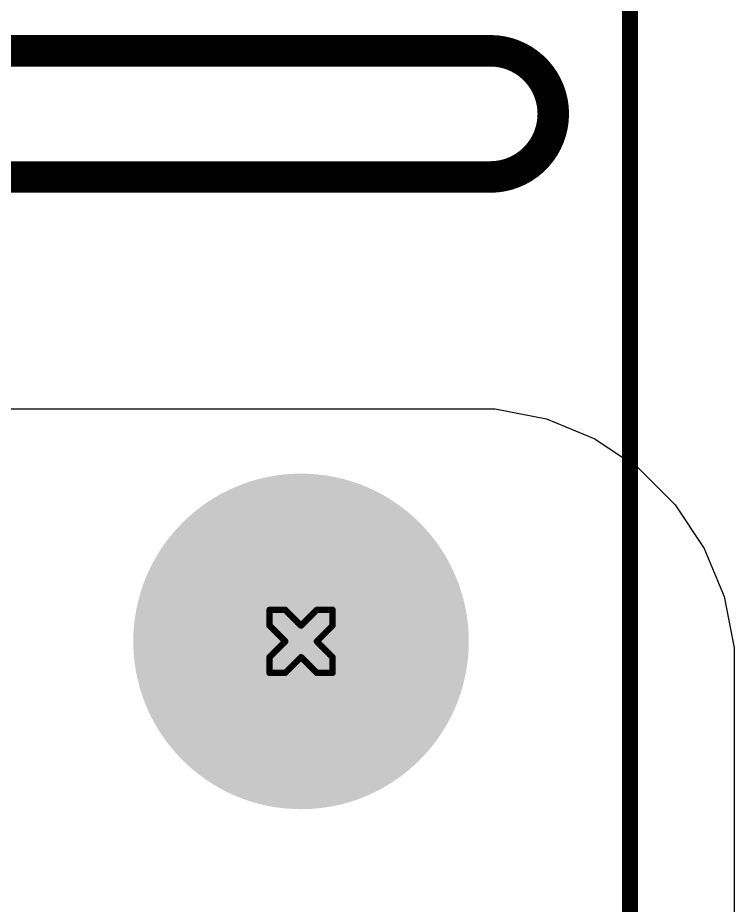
# Model space of a CAD drawing. Header units: inches. Extents: x 0 to 198, y 0 to 199.
# Drawn here: x 3.0432 to 3.2705, y 0.7025 to 0.984 of the extents above; entities that cross this region are included whole.
import ezdxf

# ---------------------------------------------------------------- set-up
doc = ezdxf.new("R2010")
doc.units = ezdxf.units.IN
doc.header["$MEASUREMENT"] = 0
for name, color, linetype in [('Board Outline', 216, 'Continuous'), ('Bottom Layer', 5, 'Continuous'), ('Bottom Solder', 6, 'Continuous'), ('Drill Drawing', 1, 'Continuous'), ('Layer 1', 16, 'Continuous'), ('Layer 2', 76, 'Continuous'), ('Multi-Layer', 9, 'Continuous'), ('Pad Holes', 156, 'Continuous'), ('Top Layer', 1, 'Continuous'), ('Top Overlay', 2, 'Continuous'), ('Top Solder', 216, 'Continuous')]:
    doc.layers.add(name, color=color, linetype=linetype)

# ---------------------------------------------------------------- blocks, each defined once
blk = doc.blocks.new('G5RL_1A_E_HR_DC5_215')
at = {"layer": 'Bottom Layer'}
h = blk.add_hatch(color=5, dxfattribs=at)
edge = h.paths.add_edge_path()
edge.add_arc((0.29525, 0.14765), 0.04921, 0, 360)
at = {"layer": 'Bottom Solder'}
h = blk.add_hatch(color=6, dxfattribs=at)
edge = h.paths.add_edge_path()
edge.add_arc((0.29525, 0.14765), 0.05321, 0, 360)
at = {"layer": 'Layer 1'}
h = blk.add_hatch(color=16, dxfattribs=at)
edge = h.paths.add_edge_path()
edge.add_arc((0.29525, 0.14765), 0.04921, 0, 360)
at = {"layer": 'Layer 2'}
h = blk.add_hatch(color=76, dxfattribs=at)
edge = h.paths.add_edge_path()
edge.add_arc((0.29525, 0.14765), 0.04921, 0, 360)
at = {"layer": 'Multi-Layer'}
h = blk.add_hatch(color=9, dxfattribs=at)
edge = h.paths.add_edge_path()
edge.add_arc((0.29525, 0.14765), 0.04921, 0, 360)
at = {"layer": 'Pad Holes'}
h = blk.add_hatch(color=7, dxfattribs=at)
edge = h.paths.add_edge_path()
edge.add_arc((0.29525, 0.14765), 0.02953, 0, 360)
at = {"layer": 'Top Layer'}
h = blk.add_hatch(color=1, dxfattribs=at)
edge = h.paths.add_edge_path()
edge.add_arc((0.29525, 0.14765), 0.04921, 0, 360)
at = {"layer": 'Top Solder'}
h = blk.add_hatch(color=216, dxfattribs=at)
edge = h.paths.add_edge_path()
edge.add_arc((0.29525, 0.14765), 0.05321, 0, 360)
at = {"layer": 'Top Overlay'}
blk.add_lwpolyline([(0.55905, 0.25199, 0.005, 0.005, 0), (-0.58268, 0.25199, 0.005, 0.005, 0)], format="xyseb", dxfattribs=at)
blk.add_lwpolyline([(0.55905, 0.25199, 0.005, 0.005, 0), (-0.58268, 0.25199, 0.005, 0.005, 0)], format="xyseb", dxfattribs=at)

msp = doc.modelspace()

# ---------------------------------------------------------------- linework, layer by layer
at = {"layer": 'Board Outline'}
for points in [[(2.77779, 0.97353, 0.01, 0.01, 0), (3.19309, 0.97353, 0.01, 0.01, 0)], [(3.19309, 0.97353, 0.01, 0.01, -0.414214), (3.2131, 0.95351, 0.01, 0.01, 0)], [(3.2131, 0.95351, 0.01, 0.01, -0.414214), (3.19309, 0.9335, 0.01, 0.01, 0)], [(2.77779, 0.9335, 0.01, 0.01, 0), (3.19309, 0.9335, 0.01, 0.01, 0)]]:
    msp.add_lwpolyline(points, format="xyseb", dxfattribs=at)
for points in [[(3.19059, 0.97353, 0.005, 0.005, 1), (3.19559, 0.97353, 0.005, 0.005, 1)], [(3.19059, 0.97353, 0.005, 0.005, 1), (3.19559, 0.97353, 0.005, 0.005, 1)], [(3.2106, 0.95351, 0.005, 0.005, 1), (3.2156, 0.95351, 0.005, 0.005, 1)], [(3.2106, 0.95351, 0.005, 0.005, 1), (3.2156, 0.95351, 0.005, 0.005, 1)], [(3.19059, 0.9335, 0.005, 0.005, 1), (3.19559, 0.9335, 0.005, 0.005, 1)], [(3.19059, 0.9335, 0.005, 0.005, 1), (3.19559, 0.9335, 0.005, 0.005, 1)]]:
    msp.add_lwpolyline(points, format="xyseb", close=True, dxfattribs=at)
at = {"layer": 'Bottom Layer'}
for p, q in [((2.77562, 0.86), (3.18638, 0.86)), ((3.18638, 0.86), (3.18638, 0.86)), ((3.18638, 0.86), (3.18638, 0.86)), ((3.18638, 0.86), (3.19467, 0.86)), ((3.19467, 0.86), (3.21092, 0.85677)), ((3.21092, 0.85677), (3.22623, 0.85043)), ((3.22623, 0.85043), (3.24001, 0.84122)), ((3.24001, 0.84122), (3.25173, 0.82951)), ((3.25173, 0.82951), (3.26093, 0.81573)), ((3.26093, 0.81573), (3.26727, 0.80042)), ((3.26727, 0.80042), (3.2705, 0.78417)), ((3.2705, 0.78417), (3.2705, 0.77588)), ((3.2705, 0.77588), (3.2705, 0.16))]:
    msp.add_line(p, q, dxfattribs=at)
at = {"layer": 'Drill Drawing'}
for points in [[(3.12309, 0.79123, 0.002, 0.002, 0), (3.12309, 0.79623, 0.002, 0.002, 0)], [(3.12309, 0.79623, 0.002, 0.002, 0), (3.12809, 0.79623, 0.002, 0.002, 0)], [(3.12809, 0.79623, 0.002, 0.002, 0), (3.13309, 0.79123, 0.002, 0.002, 0)], [(3.13309, 0.79123, 0.002, 0.002, 0), (3.13809, 0.79623, 0.002, 0.002, 0)], [(3.13809, 0.79623, 0.002, 0.002, 0), (3.14309, 0.79623, 0.002, 0.002, 0)], [(3.14309, 0.79123, 0.002, 0.002, 0), (3.14309, 0.79623, 0.002, 0.002, 0)], [(3.12309, 0.79123, 0.002, 0.002, 0), (3.12809, 0.78623, 0.002, 0.002, 0)], [(3.13809, 0.78623, 0.002, 0.002, 0), (3.14309, 0.79123, 0.002, 0.002, 0)], [(3.12309, 0.78123, 0.002, 0.002, 0), (3.12809, 0.78623, 0.002, 0.002, 0)], [(3.13809, 0.78623, 0.002, 0.002, 0), (3.14309, 0.78123, 0.002, 0.002, 0)], [(3.12309, 0.77623, 0.002, 0.002, 0), (3.12309, 0.78123, 0.002, 0.002, 0)], [(3.12809, 0.77623, 0.002, 0.002, 0), (3.13309, 0.78123, 0.002, 0.002, 0)], [(3.13309, 0.78123, 0.002, 0.002, 0), (3.13809, 0.77623, 0.002, 0.002, 0)], [(3.14309, 0.77623, 0.002, 0.002, 0), (3.14309, 0.78123, 0.002, 0.002, 0)], [(3.12309, 0.77623, 0.002, 0.002, 0), (3.12809, 0.77623, 0.002, 0.002, 0)], [(3.13809, 0.77623, 0.002, 0.002, 0), (3.14309, 0.77623, 0.002, 0.002, 0)]]:
    msp.add_lwpolyline(points, format="xyseb", dxfattribs=at)
for points in [[(3.12259, 0.79623, 0.001, 0.001, 1), (3.12359, 0.79623, 0.001, 0.001, 1)], [(3.12259, 0.79623, 0.001, 0.001, 1), (3.12359, 0.79623, 0.001, 0.001, 1)], [(3.12759, 0.79623, 0.001, 0.001, 1), (3.12859, 0.79623, 0.001, 0.001, 1)], [(3.12759, 0.79623, 0.001, 0.001, 1), (3.12859, 0.79623, 0.001, 0.001, 1)], [(3.13759, 0.79623, 0.001, 0.001, 1), (3.13859, 0.79623, 0.001, 0.001, 1)], [(3.13759, 0.79623, 0.001, 0.001, 1), (3.13859, 0.79623, 0.001, 0.001, 1)], [(3.14259, 0.79623, 0.001, 0.001, 1), (3.14359, 0.79623, 0.001, 0.001, 1)], [(3.14259, 0.79623, 0.001, 0.001, 1), (3.14359, 0.79623, 0.001, 0.001, 1)], [(3.12259, 0.79123, 0.001, 0.001, 1), (3.12359, 0.79123, 0.001, 0.001, 1)], [(3.12259, 0.79123, 0.001, 0.001, 1), (3.12359, 0.79123, 0.001, 0.001, 1)], [(3.13259, 0.79123, 0.001, 0.001, 1), (3.13359, 0.79123, 0.001, 0.001, 1)], [(3.13259, 0.79123, 0.001, 0.001, 1), (3.13359, 0.79123, 0.001, 0.001, 1)], [(3.14259, 0.79123, 0.001, 0.001, 1), (3.14359, 0.79123, 0.001, 0.001, 1)], [(3.14259, 0.79123, 0.001, 0.001, 1), (3.14359, 0.79123, 0.001, 0.001, 1)], [(3.12759, 0.78623, 0.001, 0.001, 1), (3.12859, 0.78623, 0.001, 0.001, 1)], [(3.12759, 0.78623, 0.001, 0.001, 1), (3.12859, 0.78623, 0.001, 0.001, 1)], [(3.13759, 0.78623, 0.001, 0.001, 1), (3.13859, 0.78623, 0.001, 0.001, 1)], [(3.13759, 0.78623, 0.001, 0.001, 1), (3.13859, 0.78623, 0.001, 0.001, 1)], [(3.12259, 0.78123, 0.001, 0.001, 1), (3.12359, 0.78123, 0.001, 0.001, 1)], [(3.12259, 0.78123, 0.001, 0.001, 1), (3.12359, 0.78123, 0.001, 0.001, 1)], [(3.13259, 0.78123, 0.001, 0.001, 1), (3.13359, 0.78123, 0.001, 0.001, 1)], [(3.13259, 0.78123, 0.001, 0.001, 1), (3.13359, 0.78123, 0.001, 0.001, 1)], [(3.14259, 0.78123, 0.001, 0.001, 1), (3.14359, 0.78123, 0.001, 0.001, 1)], [(3.14259, 0.78123, 0.001, 0.001, 1), (3.14359, 0.78123, 0.001, 0.001, 1)], [(3.12259, 0.77623, 0.001, 0.001, 1), (3.12359, 0.77623, 0.001, 0.001, 1)], [(3.12259, 0.77623, 0.001, 0.001, 1), (3.12359, 0.77623, 0.001, 0.001, 1)], [(3.12759, 0.77623, 0.001, 0.001, 1), (3.12859, 0.77623, 0.001, 0.001, 1)], [(3.12759, 0.77623, 0.001, 0.001, 1), (3.12859, 0.77623, 0.001, 0.001, 1)], [(3.13759, 0.77623, 0.001, 0.001, 1), (3.13859, 0.77623, 0.001, 0.001, 1)], [(3.13759, 0.77623, 0.001, 0.001, 1), (3.13859, 0.77623, 0.001, 0.001, 1)], [(3.14259, 0.77623, 0.001, 0.001, 1), (3.14359, 0.77623, 0.001, 0.001, 1)], [(3.14259, 0.77623, 0.001, 0.001, 1), (3.14359, 0.77623, 0.001, 0.001, 1)]]:
    msp.add_lwpolyline(points, format="xyseb", close=True, dxfattribs=at)
at = {"layer": 'Multi-Layer'}
for p, q in [((3.19309, 0.97353), (2.77779, 0.97353)), ((3.19707, 0.97353), (3.19309, 0.97353)), ((3.19309, 0.97353), (3.19309, 0.97353)), ((3.20442, 0.97048), (3.19707, 0.97353)), ((3.21005, 0.96485), (3.20442, 0.97048)), ((3.2131, 0.95749), (3.21005, 0.96485)), ((3.2131, 0.95351), (3.2131, 0.95749)), ((3.2131, 0.94953), (3.2131, 0.95351)), ((3.21005, 0.94218), (3.2131, 0.94953)), ((3.20442, 0.93655), (3.21005, 0.94218)), ((3.19707, 0.9335), (3.20442, 0.93655)), ((2.77779, 0.9335), (3.19309, 0.9335)), ((3.19309, 0.9335), (3.19707, 0.9335))]:
    msp.add_line(p, q, dxfattribs=at)

# ---------------------------------------------------------------- block references
at = {"rotation": 270}
msp.add_blockref('G5RL_1A_E_HR_DC5_215', (2.98544, 1.08147), dxfattribs=at)

doc.saveas('drawing.dxf')
